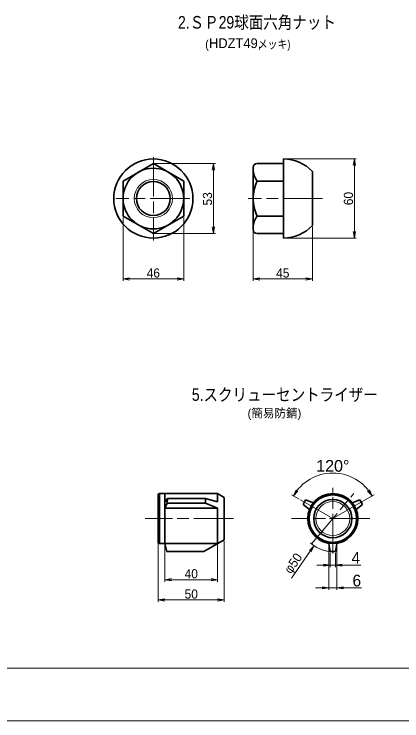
# Model space of a CAD drawing. Units: millimetres at full size, sheet at 1:2.5. Extents: x 1766 to 3446, y 896 to 2099.
# Drawn here: x 2245 to 2539, y 911 to 1447 of the extents above; entities that cross this region are included whole.
import ezdxf
from ezdxf.enums import TextEntityAlignment as Align

# ---------------------------------------------------------------- set-up
doc = ezdxf.new("R2010")
doc.units = ezdxf.units.MM
doc.header["$LTSCALE"] = 2.5
doc.linetypes.add('CHAIN', pattern=[18.5, 12, -1.5, 3.5, -1.5])
for name, color, linetype, lineweight in [('1外形線', 7, 'Continuous', 35), ('2細い実線', 3, 'Continuous', 20), ('4中心線', 1, 'CHAIN', 15), ('6寸法線', 4, 'Continuous', 13), ('7 枠・タイトル', 7, 'Continuous', 13), ('DEFPOINTS_8', 7, 'Continuous', 13)]:
    doc.layers.add(name, color=color, linetype=linetype, lineweight=lineweight)
doc.layers.add('9文字', color=7, linetype='Continuous')
doc.styles.add('Arial', font='')
doc.styles.add('ＭＳ Ｐゴシック', font='')
doc.styles.get('Arial').set_extended_font_data('Arial')
doc.styles.get('ＭＳ Ｐゴシック').set_extended_font_data('MS PGothic')

# ---------------------------------------------------------------- blocks, each defined once
blk = doc.blocks.new('open_arrow')
at = {"color": 0, "linetype": 'Continuous', "lineweight": -2}
blk.add_lwpolyline([(7.5, 1.25), (0, 0), (7.5, -1.25)], dxfattribs=at)

msp = doc.modelspace()

# ---------------------------------------------------------------- linework, layer by layer
at = {"layer": '1外形線'}
for p, q in [((2449.337, 1306.8), (2449.337, 1336.8)), ((2327.709, 1320.071), (2350.709, 1333.35)), ((2350.709, 1333.35), (2373.709, 1320.071)), ((2426.337, 1283.25), (2426.337, 1330.35)), ((2449.337, 1333.35), (2429.337, 1333.35)), ((2471.337, 1286.404), (2471.337, 1327.196)), ((2327.709, 1320.071), (2327.709, 1293.529)), ((2373.709, 1320.071), (2373.709, 1293.529)), ((2449.337, 1320.075), (2429.337, 1320.075)), ((2449.337, 1306.8), (2449.337, 1276.8)), ((2327.709, 1293.529), (2350.709, 1280.25)), ((2350.709, 1280.25), (2373.709, 1293.529)), ((2449.337, 1293.525), (2429.337, 1293.525)), ((2449.337, 1280.25), (2429.337, 1280.25)), ((2449.337, 1276.8), (2449.337, 1280.25)), ((2399.429, 1083.132), (2355.429, 1083.132)), ((2355.429, 1083.132), (2355.429, 1045.132)), ((2359.429, 1083.132), (2359.429, 1045.132)), ((2399.429, 1083.132), (2399.429, 1076.85)), ((2399.429, 1083.132), (2404.429, 1080.245)), ((2354.429, 1082.132), (2354.429, 1046.132)), ((2361.429, 1079.333), (2359.429, 1076.83)), ((2361.196, 1075.8), (2361.429, 1079.333)), ((2361.429, 1079.333), (2390.241, 1079.333)), ((2390.241, 1075.8), (2390.241, 1079.333)), ((2390.241, 1079.333), (2399.429, 1076.85)), ((2404.429, 1080.245), (2404.429, 1048.019)), ((2466.157, 1078.324), (2464.157, 1074.86)), ((2471.99, 1076.111), (2466.157, 1078.324)), ((2501.486, 1076.111), (2507.319, 1078.324)), ((2507.319, 1078.324), (2509.319, 1074.86)), ((2361.196, 1075.8), (2359.429, 1072.045)), ((2399.429, 1072.045), (2359.429, 1072.045)), ((2390.241, 1075.8), (2361.196, 1075.8)), ((2399.429, 1072.045), (2390.241, 1075.8)), ((2399.429, 1072.045), (2399.429, 1045.132)), ((2468.99, 1070.915), (2464.157, 1074.86)), ((2504.486, 1070.915), (2509.319, 1074.86)), ((2399.429, 1045.132), (2355.429, 1045.132)), ((2359.429, 1045.132), (2360.929, 1039.081)), ((2388.948, 1039.081), (2404.429, 1048.019)), ((2483.738, 1045.371), (2484.738, 1039.212)), ((2489.738, 1045.371), (2488.738, 1039.212)), ((2360.929, 1039.081), (2388.948, 1039.081)), ((2488.738, 1039.212), (2484.738, 1039.212))]:
    msp.add_line(p, q, dxfattribs=at)
for centre, radius in [((2350.709, 1306.8), 30), ((2350.709, 1306.8), 22.993), ((2350.709, 1306.8), 12.85), ((2486.738, 1064.132), 19), ((2486.738, 1064.132), 18), ((2486.738, 1064.132), 14.5)]:
    msp.add_circle(centre, radius, dxfattribs=at)
for centre, radius, start, end in [((2449.337, 1306.8), 30, 42.83343, 90), ((2429.337, 1330.35), 3, 90, 180), ((2441.337, 1329.075), 15, 180, 216.8699), ((2457.208, 1306.8), 30.871, 154.53143, 180), ((2457.208, 1306.8), 30.871, 180, 205.46857), ((2441.337, 1284.525), 15, 143.1301, 180), ((2449.337, 1306.8), 30, 270, 317.16657), ((2429.337, 1283.25), 3, 180, 270), ((2355.429, 1082.132), 1, 90, 180), ((2355.429, 1046.132), 1, 180, 270)]:
    msp.add_arc(centre, radius, start, end, dxfattribs=at)
at = {"layer": '2細い実線'}
for centre, radius in [((2350.709, 1306.8), 14.5), ((2486.738, 1064.132), 12.85)]:
    msp.add_circle(centre, radius, dxfattribs=at)
at = {"layer": '4中心線'}
for p, q in [((2350.709, 1338.257), (2350.709, 1274.942)), ((2378.342, 1306.8), (2322.241, 1306.8)), ((2479.014, 1306.8), (2422.485, 1306.8)), ((2470.703, 1044.952), (2502.62, 1083.129)), ((2486.738, 1037.789), (2486.738, 1087.408)), ((2462.157, 1078.324), (2486.738, 1064.132)), ((2511.319, 1078.324), (2486.738, 1064.132)), ((2411.371, 1064.132), (2344.497, 1064.132)), ((2514.886, 1064.132), (2455.47, 1064.132))]:
    msp.add_line(p, q, dxfattribs=at)
at = {"layer": '6寸法線'}
for p, q in [((2450.337, 1336.8), (2504.567, 1336.8)), ((2503.067, 1276.8), (2503.067, 1336.8)), ((2351.709, 1333.35), (2397.743, 1333.35)), ((2396.243, 1280.25), (2396.243, 1333.35)), ((2327.709, 1292.529), (2327.709, 1244.333)), ((2373.709, 1292.529), (2373.709, 1244.333)), ((2426.337, 1282.25), (2426.337, 1244.333)), ((2471.337, 1285.404), (2471.337, 1244.333)), ((2351.709, 1280.25), (2397.743, 1280.25)), ((2450.337, 1276.8), (2504.567, 1276.8)), ((2327.709, 1245.833), (2373.709, 1245.833)), ((2426.337, 1245.833), (2471.337, 1245.833)), ((2461.291, 1078.824), (2455.553, 1082.137)), ((2518.04, 1082.204), (2511.319, 1078.324)), ((2486.738, 1061.632), (2486.738, 1066.632)), ((2484.238, 1064.132), (2489.238, 1064.132)), ((2486.648, 1064.132), (2486.828, 1064.132)), ((2486.738, 1064.042), (2486.738, 1064.222)), ((2354.429, 1047.019), (2354.429, 1000.971)), ((2404.429, 1047.019), (2404.429, 1000.971)), ((2359.429, 1044.132), (2359.429, 1016.312)), ((2399.429, 1044.132), (2399.429, 1016.312)), ((2469.015, 1039.913), (2472.54, 1043.555)), ((2472.54, 1043.555), (2469.701, 1039.44)), ((2470.386, 1038.966), (2472.54, 1043.555)), ((2483.738, 1044.371), (2483.738, 1010.18)), ((2489.738, 1044.371), (2489.738, 1010.18)), ((2455.538, 1018.914), (2469.701, 1039.44)), ((2484.738, 1038.212), (2484.738, 1027.332)), ((2488.738, 1038.212), (2488.738, 1027.332)), ((2507.985, 1028.832), (2474.738, 1028.832)), ((2399.429, 1017.812), (2359.429, 1017.812)), ((2508.465, 1011.68), (2473.738, 1011.68)), ((2404.429, 1002.471), (2354.429, 1002.471))]:
    msp.add_line(p, q, dxfattribs=at)
for radius, start, end in [(34.509, 30, 150), (25, 227.23738, 263.97904), (25, 230.10217, 274.58857)]:
    msp.add_arc((2486.738, 1064.132), radius, start, end, dxfattribs=at)
at = {"layer": '7 枠・タイトル'}
msp.add_line((1805.81, 950.777), (3405.81, 950.777), dxfattribs=at)
at = {"layer": 'DEFPOINTS_8'}
msp.add_line((1765.81, 910.777), (3445.81, 910.777), dxfattribs=at)

# ---------------------------------------------------------------- block references
at = {"layer": '6寸法線', "xscale": 0.667, "yscale": 0.667}
for p, rotation in [((2503.067, 1336.8), 270), ((2396.243, 1333.35), 270), ((2396.243, 1280.25), 90), ((2503.067, 1276.8), 90), ((2373.709, 1245.833), 180), ((2471.337, 1245.833), 180), ((2456.852, 1081.387), 55.8), ((2516.624, 1081.387), 124.2), ((2484.738, 1028.832), 180), ((2399.429, 1017.812), 180), ((2483.738, 1011.68), 180), ((2404.429, 1002.471), 180)]:
    msp.add_blockref('open_arrow', p, dxfattribs=dict(at, rotation=rotation))
for p in [(2327.709, 1245.833), (2426.337, 1245.833), (2488.738, 1028.832), (2359.429, 1017.812), (2489.738, 1011.68), (2354.429, 1002.471)]:
    msp.add_blockref('open_arrow', p, dxfattribs=at)

# ---------------------------------------------------------------- texts
at = {"layer": '6寸法線', "style": 'ＭＳ Ｐゴシック'}
for s, rotation, p in [('53', 90, (2391.743, 1306.529)), ('60', 90, (2498.567, 1306.8)), ('φ50', 55.395, (2456.628, 1030.273))]:
    msp.add_text(s, height=6.928, rotation=rotation, dxfattribs=at).set_placement(p, align=Align.MIDDLE_CENTER)
for s, height, p in [('46', 6.928, (2350.709, 1250.333)), ('45', 6.928, (2448.837, 1250.333)), ('4', 8.868, (2504.16, 1034.312)), ('40', 6.928, (2379.429, 1022.312)), ('6', 8.868, (2504.92, 1017.16)), ('50', 6.928, (2379.429, 1006.971))]:
    msp.add_text(s, height=height, dxfattribs=at).set_placement(p, align=Align.MIDDLE_CENTER)
at = {"layer": '6寸法線', "style": 'ＭＳ Ｐゴシック', "width": 1.05}
msp.add_text('120°', height=8.868, dxfattribs=at).set_placement((2486.738, 1104.122), align=Align.MIDDLE_CENTER)
at = {"layer": '9文字', "style": 'ＭＳ Ｐゴシック', "width": 0.85}
for s, p in [('2.ＳＰ29球面六角ナット', (2489.107, 1440.44)), ('5.スクリューセントライザー', (2520.885, 1158.115))]:
    msp.add_text(s, height=9.501, dxfattribs=at).set_placement(p, align=Align.MIDDLE_RIGHT)
at = {"layer": '9文字', "style": 'ＭＳ Ｐゴシック'}
for s, p in [('(', (2389.987, 1418.662)), ('(簡易防錆)', (2422.156, 1138.89))]:
    msp.add_text(s, height=6.433, dxfattribs=at).set_placement(p, align=Align.BOTTOM_LEFT)
at = {"layer": '9文字'}
for s, height, style, width, p in [('HDZT49,', 7.386, 'Arial', 0.95, (2392.829, 1418.662)), ('メッキ)', 6.433, 'ＭＳ Ｐゴシック', 0.85, (2429.88, 1418.662))]:
    msp.add_text(s, height=height, dxfattribs=dict(at, style=style, width=width)).set_placement(p, align=Align.BOTTOM_LEFT)

doc.saveas('drawing.dxf')
